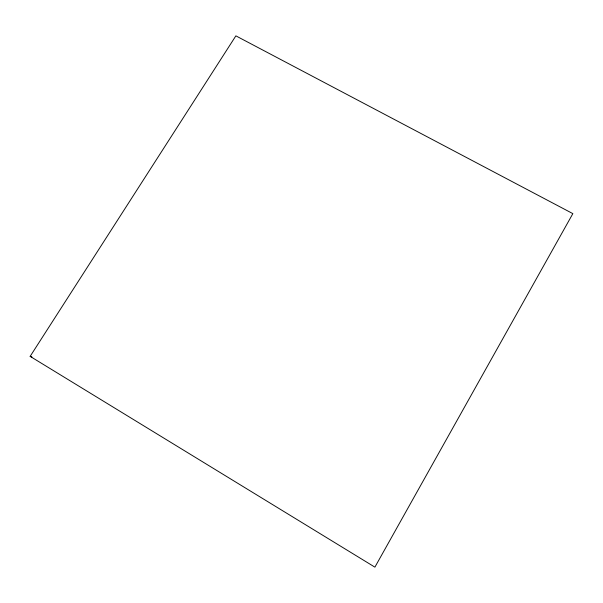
<?xml version="1.0" encoding="UTF-8"?>
<svg xmlns="http://www.w3.org/2000/svg" width="603" height="603" viewBox="0 0 603 603"><rect width="100%" height="100%" fill="white"/><g stroke="black" fill="none" stroke-linecap="round" stroke-linejoin="round"><path stroke-width="0.9" d="M30.15 356.358L235.871 35.856L572.85 213.628L374.893 567.144L30.15 356.358L31.914 356.984"/></g></svg>
